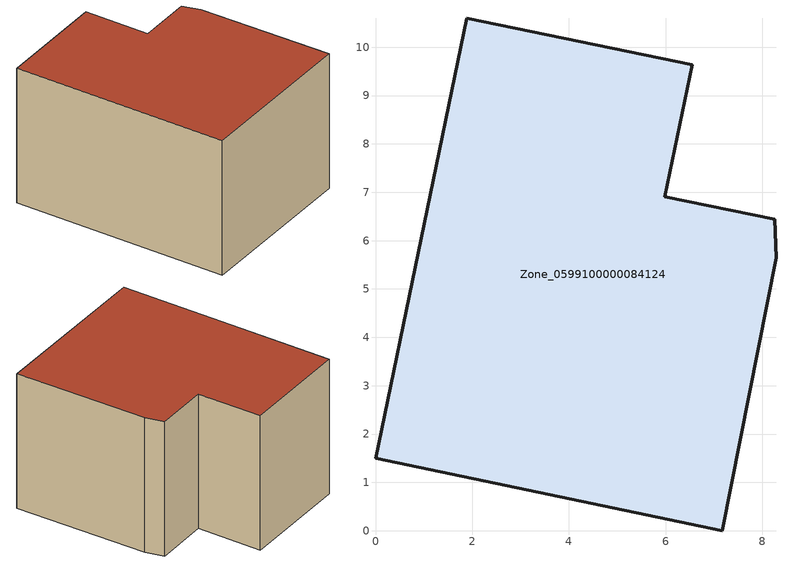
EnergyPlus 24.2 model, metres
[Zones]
Zone_0599100000084124
 floor ground (C_G): 7.17,0 0,1.5 1.89,10.6 6.55,9.64 5.98,6.91 8.25,6.44 8.28,5.65 z0
 wall outside (C_F): 6.55,9.64 1.89,10.6 0,1.5 7.17,0 8.28,5.65 8.25,6.44 5.98,6.91 6.55,9.64 z0:6.02
 roof outside (C_R): 8.28,5.65 8.25,6.44 5.98,6.91 6.55,9.64 1.89,10.6 0,1.5 7.17,0 z6.02
[BUILDING]
Pand.0599100000084124: North Axis=0; Terrain=City; Loads Convergence Tolerance Value=0.04; Temperature Convergence Tolerance Value=0.4; Solar Distribution=FullExterior; Maximum Number of Warmup Days=25; Minimum Number of Warmup Days=1
[Site:Location]
Rotterdam.The.Hague.AP_ZH_NLD Design_Conditions: Latitude=51.96; Longitude=4.45; Time Zone=1; Elevation=-4.5
[SITE:GROUNDTEMPERATURE:BUILDINGSURFACE]
18, 18, 18, 18, 18, 18, 18, 18, 18, 18, 18, 18
[MATERIAL] Thermal Absorptance=0.9; Solar Absorptance=0.7; Visible Absorptance=0.7
Name | Roughness | Thickness | Conductivity | Density | Specific Heat
G.D.1965 | MediumSmooth | 0.15 | 1 | 540 | 1210
F.D.1965 | Rough | 0.3 | 0.857143 | 1920 | 840
R.D.1965 | MediumRough | 0.2 | 0.08 | 1500 | 1000
[CONSTRUCTION]
C_G: G.D.1965
C_F: F.D.1965
C_R: R.D.1965
[ZONE]
Zone_0599100000084124: Type=1; Multiplier=1; Ceiling Height=Autocalculate; Volume=Autocalculate; Floor Area=autocalculate; Part of Total Floor Area=Yes
[ZONEINFILTRATION:DESIGNFLOWRATE]
Infil_Zone_0599100000084124: Zone or ZoneList or Space or SpaceList=Zone_0599100000084124; Schedule=AlwaysOn; Design Flow Rate Calculation Method=Flow/Area; Flow Rate per Floor Area=0.0042; Constant Term Coefficient=1; Temperature Term Coefficient=0; Velocity Term Coefficient=0; Velocity Squared Term Coefficient=0
[HVACTEMPLATE:ZONE:IDEALLOADSAIRSYSTEM]
Zone_0599100000084124: Maximum Heating Supply Air Temperature=50; Minimum Cooling Supply Air Temperature=13; Maximum Heating Supply Air Humidity Ratio=0.0156; Minimum Cooling Supply Air Humidity Ratio=0.0077; Heating Limit=NoLimit; Cooling Limit=NoLimit; Dehumidification Control Type=ConstantSensibleHeatRatio; Cooling Sensible Heat Ratio=0.7; Dehumidification Setpoint=60; Humidification Control Type=None; Humidification Setpoint=30; Outdoor Air Method=None; Outdoor Air Flow Rate per Person=0.00944; Outdoor Air Flow Rate per Zone Floor Area=0; Outdoor Air Flow Rate per Zone=0; Demand Controlled Ventilation Type=None; Outdoor Air Economizer Type=NoEconomizer; Heat Recovery Type=None; Sensible Heat Recovery Effectiveness=0.7; Latent Heat Recovery Effectiveness=0.65
[ZONECONTROL:THERMOSTAT]
ThermostatControl_Zone_0599100000084124: Zone or ZoneList=Zone_0599100000084124; Control Type Schedule=DualSetpointControlType; Control 1=Thermostat_Zone_0599100000084124; Temperature Difference Between Cutout And Setpoint=0
[THERMOSTATSETPOINT:DUALSETPOINT]
Thermostat_Zone_0599100000084124: Heating Setpoint Temperature Schedule=HeatingSetpoint_Zone_0599100000084124; Cooling Setpoint Temperature Schedule=CoolingSetpoint_Zone_0599100000084124
[SCHEDULE:COMPACT]
HeatingSetpoint_Zone_0599100000084124: Through: 12/31, For: AllDays, Until: 24:00, 21
CoolingSetpoint_Zone_0599100000084124: Through: 12/31, For: AllDays, Until: 24:00, 24
DualSetpointControlType: Through: 12/31, For: AllDays, Until: 24:00, 4
AlwaysOn: Through: 12/31, For: AllDays, Until: 24:00, 1
